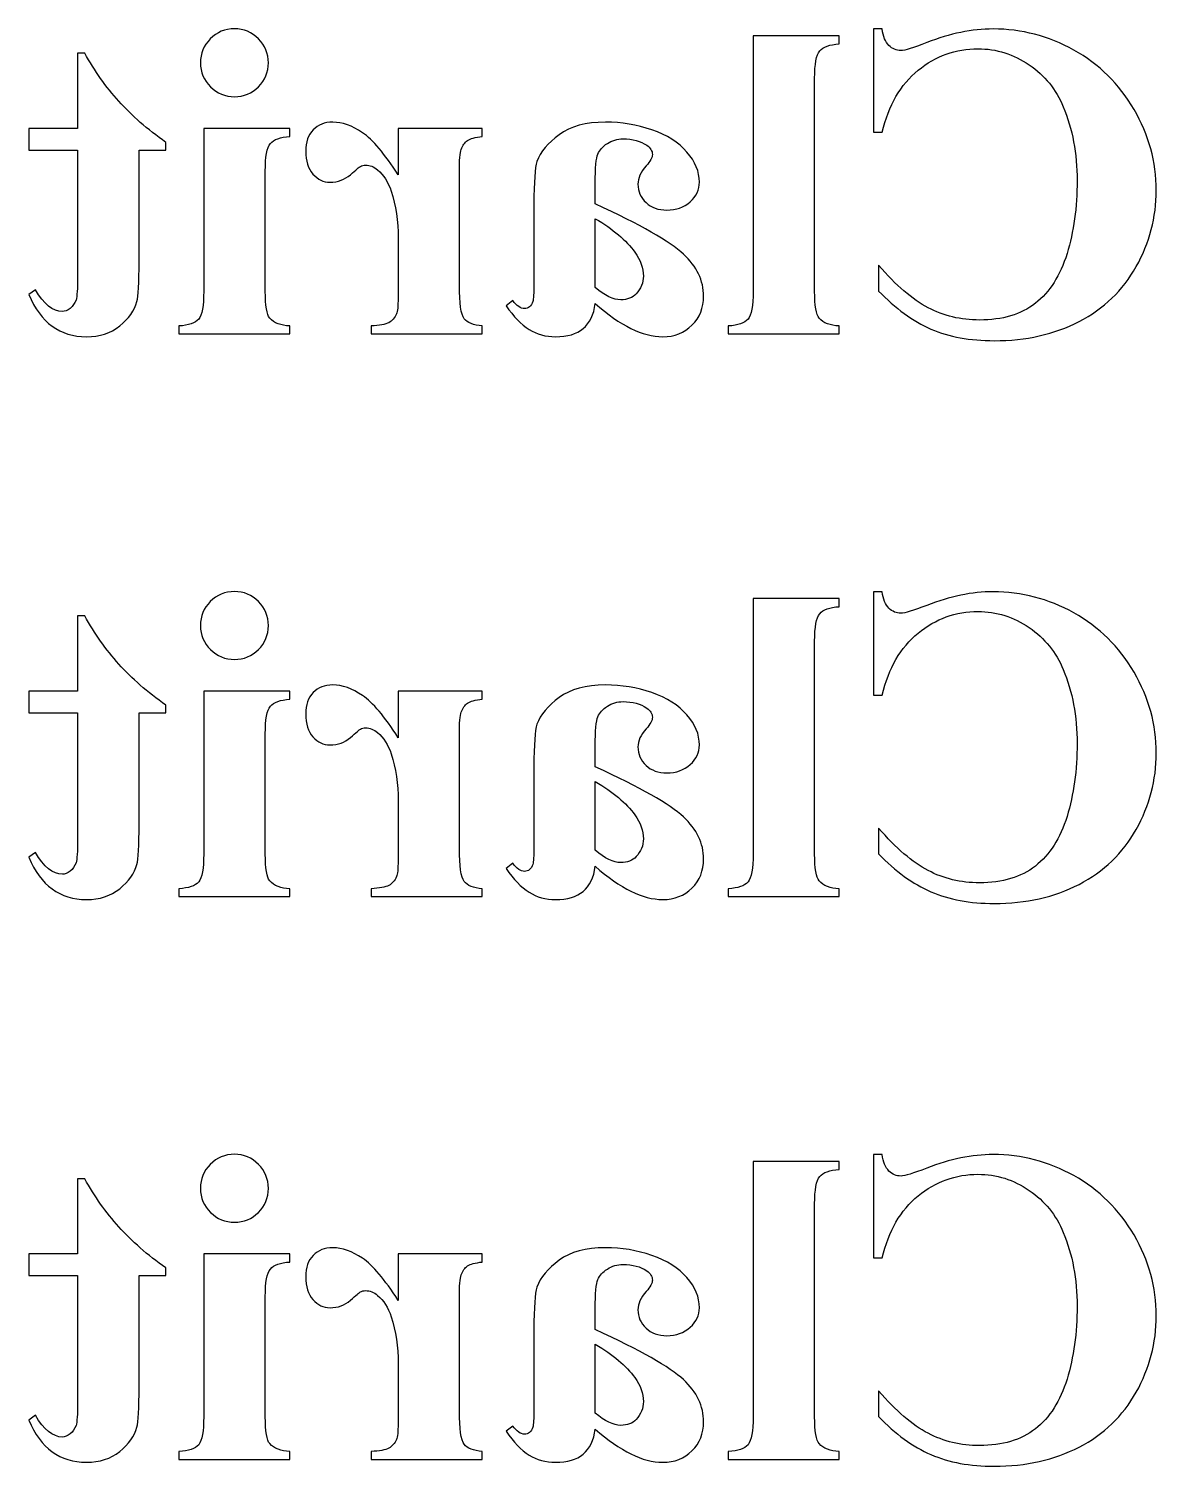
# Model space of a CAD drawing. Extents: x -0.4 to 83.8, y -41.6 to -6.3.
# Drawn here: x 62.61 to 83.81, y -33.3 to -6.26 of the extents above; entities that cross this region are included whole.
import ezdxf

# ---------------------------------------------------------------- set-up
doc = ezdxf.new("R2010")
doc.units = 0
doc.layers.add('Layer_1', color=7, linetype='CONTINUOUS')

msp = doc.modelspace()

# ---------------------------------------------------------------- linework, layer by layer
at = {"layer": 'Layer_1', "color": 4}
for p, q in [((66.476658, -6.264076), (66.476658, -6.264076)), ((76.229034, -6.396366), (76.229034, -11.200206)), ((77.849609, -6.396366), (76.229034, -6.396366)), ((77.849609, -6.549326), (77.849609, -6.396366)), ((78.655759, -6.268196), (78.494529, -6.268206)), ((78.494529, -6.268206), (78.494529, -8.211246)), ((63.661323, -6.722936), (63.524901, -6.722966)), ((63.524901, -6.722966), (63.524901, -8.136826)), ((77.386593, -11.200206), (77.386593, -7.198386)), ((63.524901, -8.136826), (62.607127, -8.136826)), ((62.607127, -8.136826), (62.607127, -8.546106)), ((65.897882, -8.136826), (65.897882, -11.200206)), ((67.518457, -8.136826), (65.897882, -8.136826)), ((67.518457, -8.289796), (67.518457, -8.136826)), ((69.556574, -8.136826), (69.556574, -9.013266)), ((71.135841, -8.136886), (69.556574, -8.136826)), ((71.135841, -8.289856), (71.135841, -8.136886)), ((78.494529, -8.211246), (78.655759, -8.211246)), ((62.607127, -8.546106), (63.524901, -8.546106)), ((63.524901, -8.546106), (63.524901, -10.931486)), ((64.68245, -10.633806), (64.68245, -8.546076)), ((64.68245, -8.546076), (65.186812, -8.546076)), ((65.186812, -8.546076), (65.186812, -8.401386)), ((67.055441, -11.200206), (67.055441, -8.942986)), ((70.705896, -11.092776), (70.705896, -8.955436)), ((73.26074, -9.558966), (73.26074, -9.170356)), ((72.107321, -9.558986), (72.107321, -11.059666)), ((73.26074, -11.129926), (73.26074, -9.835946)), ((69.556579, -10.203946), (69.556579, -11.092786)), ((78.589614, -10.712386), (78.589614, -11.196076)), ((62.73115, -11.171286), (62.607126, -11.262186)), ((69.556579, -11.092786), (69.552479, -11.324296)), ((73.26074, -11.129926), (73.26074, -11.129926)), ((71.710453, -11.373876), (71.58643, -11.473076)), ((73.260746, -11.431736), (73.26074, -11.431716)), ((65.430731, -11.853396), (65.430731, -12.002226)), ((67.518459, -12.002226), (67.518459, -11.853396)), ((69.048116, -11.853446), (69.048116, -12.002276)), ((71.135844, -12.002276), (71.135844, -11.853446)), ((75.761883, -11.853396), (75.761883, -12.002226)), ((77.849611, -12.002226), (77.849611, -11.853396)), ((65.430731, -12.002226), (67.518459, -12.002226)), ((69.048116, -12.002276), (71.135844, -12.002276)), ((75.761883, -12.002226), (77.849611, -12.002226)), ((66.476658, -16.847406), (66.476658, -16.847406)), ((76.229034, -16.979696), (76.229034, -21.783546)), ((77.849609, -16.979696), (76.229034, -16.979696)), ((77.849609, -17.132666), (77.849609, -16.979696)), ((78.655759, -16.851526), (78.494529, -16.851546)), ((78.494529, -16.851546), (78.494529, -18.794576)), ((63.524901, -17.306296), (63.524901, -18.720166)), ((63.661323, -17.306376), (63.524901, -17.306296)), ((77.386593, -21.783546), (77.386593, -17.781716)), ((63.524901, -18.720166), (62.607127, -18.720166)), ((62.607127, -18.720166), (62.607127, -19.129436)), ((65.897882, -18.720166), (65.897882, -21.783546)), ((67.518457, -18.720166), (65.897882, -18.720166)), ((67.518457, -18.873126), (67.518457, -18.720166)), ((71.135841, -18.720116), (69.556574, -18.720166)), ((69.556574, -18.720166), (69.556574, -19.596596)), ((71.135841, -18.873076), (71.135841, -18.720116)), ((78.494529, -18.794576), (78.655759, -18.794576)), ((62.607127, -19.129436), (63.524901, -19.129436)), ((63.524901, -19.129436), (63.524901, -21.514826)), ((64.68245, -21.217246), (64.68245, -19.129516)), ((64.68245, -19.129516), (65.186812, -19.129516)), ((65.186812, -19.129516), (65.186812, -18.984826)), ((67.055441, -21.783546), (67.055441, -19.526316)), ((70.705896, -21.675996), (70.705896, -19.538656)), ((73.26074, -20.142296), (73.26074, -19.753686)), ((72.107321, -20.142316), (72.107321, -21.643006)), ((73.26074, -21.713266), (73.26074, -20.419286)), ((69.556579, -20.787176), (69.556579, -21.676016)), ((78.589614, -21.295716), (78.589614, -21.779406)), ((62.73115, -21.754636), (62.607126, -21.845636)), ((69.556579, -21.676016), (69.552479, -21.907526)), ((73.26074, -21.713266), (73.26074, -21.713266)), ((71.710453, -21.957206), (71.58643, -22.056406)), ((73.260746, -22.015066), (73.26074, -22.015056)), ((65.430731, -22.436736), (65.430731, -22.585556)), ((67.518459, -22.585556), (67.518459, -22.436736)), ((69.048116, -22.436676), (69.048116, -22.585496)), ((71.135844, -22.585496), (71.135844, -22.436676)), ((75.761883, -22.436736), (75.761883, -22.585556)), ((77.849611, -22.585556), (77.849611, -22.436736)), ((65.430731, -22.585556), (67.518459, -22.585556)), ((69.048116, -22.585496), (71.135844, -22.585496)), ((75.761883, -22.585556), (77.849611, -22.585556)), ((66.476658, -27.430746), (66.476658, -27.430746)), ((76.229034, -27.563036), (76.229034, -32.366876)), ((77.849605, -27.563036), (76.229034, -27.563036)), ((77.849605, -27.715996), (77.849605, -27.563036)), ((78.655759, -27.434856), (78.494529, -27.434876)), ((78.494529, -27.434876), (78.494529, -29.377906)), ((63.661323, -27.889596), (63.524901, -27.889626)), ((63.524901, -27.889626), (63.524901, -29.303496)), ((77.386589, -32.366876), (77.386589, -28.365056)), ((63.524901, -29.303496), (62.607127, -29.303496)), ((62.607127, -29.303496), (62.607127, -29.712776)), ((65.897882, -29.303496), (65.897882, -32.366876)), ((67.518453, -29.303496), (65.897882, -29.303496)), ((67.518453, -29.456456), (67.518453, -29.303496)), ((69.556574, -29.303496), (69.556574, -30.179926)), ((71.135803, -29.303516), (69.556574, -29.303496)), ((71.135803, -29.456476), (71.135803, -29.303516)), ((78.494529, -29.377906), (78.655759, -29.377906)), ((62.607127, -29.712776), (63.524901, -29.712776)), ((63.524901, -29.712776), (63.524901, -32.098156)), ((64.68245, -31.800466), (64.68245, -29.712746)), ((64.68245, -29.712746), (65.186812, -29.712746)), ((65.186812, -29.712746), (65.186812, -29.568046)), ((67.055437, -32.366876), (67.055437, -30.109646)), ((70.705858, -32.259386), (70.705858, -30.122046)), ((73.26074, -30.725626), (73.26074, -30.337026)), ((72.107321, -30.725636), (72.107321, -32.226326)), ((73.26074, -32.296596), (73.26074, -31.002616)), ((69.556579, -31.370506), (69.556579, -32.259336)), ((78.589614, -31.879046), (78.589614, -32.362736)), ((62.73115, -32.337956), (62.607126, -32.428856)), ((69.556579, -32.259336), (69.552479, -32.490846)), ((73.26074, -32.296596), (73.26074, -32.296596)), ((71.710453, -32.540526), (71.58643, -32.639726)), ((73.260746, -32.598386), (73.26074, -32.598386)), ((65.430731, -33.020066), (65.430731, -33.168896)), ((65.430731, -33.168896), (67.518455, -33.168896)), ((67.518455, -33.168896), (67.518455, -33.020066)), ((69.048116, -33.020006), (69.048116, -33.168836)), ((69.048116, -33.168836), (71.135806, -33.168836)), ((71.135806, -33.168836), (71.135806, -33.020066)), ((75.761883, -33.020066), (75.761883, -33.168896)), ((75.761883, -33.168896), (77.849607, -33.168896)), ((77.849607, -33.168896), (77.849607, -33.020066))]:
    msp.add_line(p, q, dxfattribs=at)
for points in [[(66.021906, -6.454246), (65.897882, -6.578266), (65.83587, -6.728473), (65.83587, -6.904866)], [(66.476658, -6.264076), (66.297513, -6.264076), (66.145929, -6.327466), (66.021906, -6.454246)], [(66.927277, -6.454246), (66.803254, -6.327466), (66.653047, -6.264076), (66.476658, -6.264076)], [(67.113312, -6.904866), (67.113312, -6.728473), (67.0513, -6.578266), (66.927277, -6.454246)], [(78.783917, -6.578256), (78.71777, -6.512123), (78.675051, -6.408769), (78.655759, -6.268196)], [(80.743487, -6.268206), (80.349368, -6.268206), (79.933201, -6.353646), (79.494985, -6.524526)], [(82.260707, -6.665086), (81.783906, -6.400499), (81.278166, -6.268206), (80.743487, -6.268206)], [(64.302111, -7.628306), (64.05682, -7.358206), (63.843224, -7.056416), (63.661323, -6.722936)], [(77.386593, -7.198386), (77.386593, -6.928293), (77.418286, -6.756039), (77.481673, -6.681626)], [(77.481673, -6.681626), (77.54506, -6.604453), (77.667705, -6.560353), (77.849609, -6.549326)], [(79.011293, -6.673356), (78.923099, -6.673356), (78.847307, -6.641656), (78.783917, -6.578256)], [(79.494985, -6.524526), (79.241426, -6.623746), (79.080195, -6.673356), (79.011293, -6.673356)], [(79.333754, -7.045426), (79.664483, -6.775326), (80.03931, -6.640276), (80.458233, -6.640276)], [(80.458233, -6.640276), (80.808255, -6.640276), (81.129338, -6.740873), (81.421482, -6.942066)], [(83.393454, -7.781296), (83.112335, -7.301736), (82.734752, -6.929666), (82.260707, -6.665086)], [(65.83587, -6.904866), (65.83587, -7.081253), (65.89926, -7.231459), (66.02604, -7.355486)], [(66.927277, -7.355486), (67.0513, -7.231459), (67.113312, -7.081253), (67.113312, -6.904866)], [(81.421482, -6.942066), (81.713626, -7.143259), (81.927222, -7.406466), (82.06227, -7.731686)], [(78.655759, -8.211246), (78.777026, -7.704126), (79.003025, -7.315519), (79.333754, -7.045426)], [(66.02604, -7.355486), (66.150063, -7.479506), (66.300269, -7.541516), (66.476658, -7.541516)], [(66.476658, -7.541516), (66.653047, -7.541516), (66.803254, -7.479506), (66.927277, -7.355486)], [(65.186812, -8.401386), (64.839546, -8.156093), (64.544646, -7.898399), (64.302111, -7.628306)], [(82.06227, -7.731686), (82.235903, -8.147853), (82.322719, -8.610873), (82.322719, -9.120746)], [(83.811, -9.302646), (83.811, -8.767973), (83.671818, -8.260856), (83.393454, -7.781296)], [(68.324608, -8.021076), (68.170268, -8.021076), (68.047623, -8.069306), (67.956672, -8.165766)], [(68.882713, -8.219516), (68.689788, -8.087223), (68.503753, -8.021076), (68.324608, -8.021076)], [(73.45091, -8.021096), (73.084352, -8.021096), (72.794964, -8.099643), (72.582746, -8.256736)], [(74.327343, -8.165786), (74.046223, -8.069326), (73.754079, -8.021096), (73.45091, -8.021096)], [(67.150521, -8.422086), (67.213908, -8.344913), (67.336553, -8.300816), (67.518457, -8.289796)], [(67.956672, -8.165766), (67.862965, -8.259473), (67.816112, -8.393143), (67.816112, -8.566776)], [(69.556574, -9.013266), (69.300259, -8.613633), (69.075638, -8.349049), (68.882713, -8.219516)], [(70.738966, -8.533756), (70.766526, -8.456583), (70.806489, -8.400083), (70.858855, -8.364256)], [(70.858855, -8.364256), (70.911222, -8.328456), (71.00355, -8.303656), (71.135841, -8.289856)], [(72.582746, -8.256736), (72.367772, -8.411076), (72.22859, -8.579196), (72.165201, -8.761096)], [(73.488117, -8.422086), (73.576312, -8.364219), (73.675531, -8.335286), (73.785774, -8.335286)], [(73.785774, -8.335286), (73.964919, -8.335286), (74.112369, -8.375249), (74.228124, -8.455176)], [(74.984667, -8.583336), (74.82757, -8.401436), (74.608462, -8.262253), (74.327343, -8.165786)], [(67.055441, -8.942986), (67.055441, -8.670133), (67.087134, -8.496499), (67.150521, -8.422086)], [(67.816112, -8.566776), (67.816112, -8.751436), (67.861587, -8.894753), (67.952538, -8.996726)], [(70.705896, -8.955436), (70.705896, -8.734949), (70.716919, -8.594389), (70.738966, -8.533756)], [(73.26074, -9.170356), (73.26074, -8.878216), (73.277277, -8.694936), (73.31035, -8.620516)], [(73.31035, -8.620516), (73.34067, -8.543349), (73.399926, -8.477206), (73.488117, -8.422086)], [(74.335611, -8.628806), (74.335611, -8.686673), (74.297026, -8.758333), (74.219856, -8.843786)], [(74.228124, -8.455176), (74.299782, -8.504776), (74.335611, -8.562653), (74.335611, -8.628806)], [(75.220311, -9.149706), (75.220311, -8.951273), (75.141763, -8.762483), (74.984667, -8.583336)], [(68.655337, -9.009126), (68.762824, -8.915419), (68.826214, -8.863056), (68.845506, -8.852036)], [(68.845506, -8.852036), (68.873066, -8.835503), (68.904763, -8.827236), (68.940596, -8.827236)], [(68.940596, -8.827236), (69.020522, -8.827236), (69.096314, -8.857569), (69.167972, -8.918236)], [(69.167972, -8.918236), (69.280971, -9.011943), (69.36641, -9.145613), (69.424287, -9.319246)], [(72.165201, -8.761096), (72.126614, -8.876856), (72.107321, -9.142819), (72.107321, -9.558986)], [(74.219856, -8.843786), (74.115125, -8.962293), (74.062759, -9.076669), (74.062759, -9.186916)], [(67.952538, -8.996726), (68.040732, -9.098699), (68.148219, -9.149686), (68.274999, -9.149686)], [(68.274999, -9.149686), (68.421071, -9.149686), (68.54785, -9.102833), (68.655337, -9.009126)], [(74.062759, -9.186916), (74.062759, -9.321963), (74.113747, -9.437716), (74.215722, -9.534176)], [(75.046679, -9.517646), (75.162434, -9.412913), (75.220311, -9.290266), (75.220311, -9.149706)], [(82.322719, -9.120746), (82.322719, -9.622353), (82.259329, -10.079863), (82.13255, -10.493276)], [(69.424287, -9.319246), (69.512482, -9.586586), (69.556579, -9.881486), (69.556579, -10.203946)], [(83.434796, -10.737186), (83.685599, -10.287946), (83.811, -9.809766), (83.811, -9.302646)], [(74.91852, -10.501546), (74.664961, -10.264519), (74.112367, -9.950326), (73.26074, -9.558966)], [(74.215722, -9.534176), (74.314941, -9.627883), (74.445854, -9.674736), (74.608462, -9.674736)], [(74.608462, -9.674736), (74.782095, -9.674736), (74.928168, -9.622373), (75.046679, -9.517646)], [(73.26074, -9.835946), (73.594225, -10.031633), (73.842272, -10.241096), (74.004881, -10.464336)], [(74.004881, -10.464336), (74.112368, -10.613163), (74.166111, -10.763369), (74.166111, -10.914956)], [(75.298858, -11.295296), (75.298858, -11.000396), (75.172079, -10.735813), (74.91852, -10.501546)], [(82.13255, -10.493276), (82.00577, -10.903929), (81.807332, -11.215366), (81.537237, -11.427586)], [(64.64111, -11.394486), (64.66867, -11.300779), (64.68245, -11.047219), (64.68245, -10.633806)], [(79.519789, -11.510266), (79.224889, -11.355926), (78.914831, -11.089966), (78.589614, -10.712386)], [(82.359926, -11.770716), (82.822947, -11.530936), (83.181237, -11.186426), (83.434796, -10.737186)], [(63.524901, -10.931486), (63.524901, -11.154733), (63.515254, -11.299429), (63.495961, -11.365576)], [(72.107321, -11.059666), (72.107321, -11.236059), (72.100431, -11.347683), (72.086651, -11.394536)], [(74.166111, -10.914956), (74.166111, -11.041736), (74.120636, -11.153356), (74.029685, -11.249816)], [(62.607126, -11.262186), (62.830368, -11.791353), (63.192792, -12.055936), (63.694398, -12.055936)], [(63.239646, -11.580566), (63.060501, -11.580566), (62.891002, -11.444139), (62.73115, -11.171286)], [(65.897882, -11.200206), (65.897882, -11.473059), (65.866189, -11.648069), (65.802802, -11.725236)], [(67.138121, -11.704566), (67.083001, -11.641166), (67.055441, -11.473046), (67.055441, -11.200206)], [(69.552479, -11.324296), (69.552479, -11.481389), (69.542832, -11.581986), (69.523539, -11.626086)], [(70.796846, -11.717026), (70.736213, -11.637099), (70.705896, -11.429016), (70.705896, -11.092776)], [(73.740297, -11.361436), (73.602494, -11.361436), (73.442641, -11.284266), (73.26074, -11.129926)], [(74.029685, -11.249816), (73.960784, -11.324229), (73.864321, -11.361436), (73.740297, -11.361436)], [(75.07975, -11.840996), (75.225822, -11.694923), (75.298858, -11.513023), (75.298858, -11.295296)], [(76.229034, -11.200206), (76.229034, -11.473059), (76.197341, -11.648069), (76.133954, -11.725236)], [(77.469273, -11.704566), (77.414153, -11.641166), (77.386593, -11.473046), (77.386593, -11.200206)], [(78.589614, -11.196076), (78.903807, -11.524049), (79.23178, -11.762449), (79.573533, -11.911276)], [(63.38434, -11.522666), (63.331973, -11.561266), (63.283742, -11.580566), (63.239646, -11.580566)], [(63.495961, -11.365576), (63.473914, -11.428976), (63.436707, -11.481339), (63.38434, -11.522666)], [(64.31865, -11.853366), (64.48677, -11.715566), (64.594257, -11.562606), (64.64111, -11.394486)], [(71.58643, -11.473076), (71.724234, -11.677029), (71.86755, -11.825859), (72.016378, -11.919566)], [(71.929561, -11.526836), (71.857903, -11.526836), (71.784867, -11.475849), (71.710453, -11.373876)], [(72.024641, -11.493736), (71.997081, -11.515803), (71.965388, -11.526836), (71.929561, -11.526836)], [(72.086651, -11.394536), (72.072871, -11.438603), (72.052201, -11.471669), (72.024641, -11.493736)], [(73.03337, -11.903026), (73.157393, -11.798299), (73.233185, -11.641203), (73.260746, -11.431736)], [(73.26074, -11.431716), (73.732029, -11.847883), (74.155087, -12.055966), (74.529913, -12.055966)], [(80.487172, -11.741776), (80.134394, -11.741776), (79.811933, -11.664606), (79.519789, -11.510266)], [(81.537237, -11.427586), (81.267142, -11.637046), (80.91712, -11.741776), (80.487172, -11.741776)], [(63.694398, -12.055936), (63.939689, -12.055936), (64.147773, -11.988413), (64.31865, -11.853366)], [(65.802802, -11.725236), (65.739415, -11.799656), (65.615392, -11.842376), (65.430731, -11.853396)], [(67.518459, -11.853396), (67.347582, -11.848063), (67.220803, -11.798453), (67.138121, -11.704566)], [(69.378845, -11.791446), (69.312698, -11.824513), (69.202455, -11.845179), (69.048116, -11.853446)], [(69.523539, -11.626086), (69.490466, -11.700499), (69.442234, -11.755619), (69.378845, -11.791446)], [(71.135844, -11.853446), (70.967723, -11.839646), (70.854724, -11.794173), (70.796846, -11.717026)], [(74.529913, -12.055966), (74.750399, -12.055966), (74.933678, -11.984309), (75.07975, -11.840996)], [(76.133954, -11.725236), (76.070567, -11.799656), (75.946544, -11.842376), (75.761883, -11.853396)], [(77.849611, -11.853396), (77.678734, -11.848063), (77.551955, -11.798453), (77.469273, -11.704566)], [(80.764158, -12.130386), (81.362227, -12.130386), (81.894149, -12.010496), (82.359926, -11.770716)], [(72.016378, -11.919566), (72.16245, -12.010513), (72.329193, -12.055986), (72.516606, -12.055986)], [(72.516606, -12.055986), (72.737092, -12.055986), (72.909347, -12.004999), (73.03337, -11.903026)], [(79.573533, -11.911276), (79.91253, -12.057349), (80.309405, -12.130386), (80.764158, -12.130386)], [(66.476658, -16.847406), (66.297513, -16.847406), (66.145929, -16.910796), (66.021906, -17.037576)], [(66.927277, -17.037576), (66.803254, -16.910796), (66.653047, -16.847406), (66.476658, -16.847406)], [(78.783917, -17.161586), (78.71777, -17.095453), (78.675051, -16.992099), (78.655759, -16.851526)], [(80.743487, -16.851546), (80.349368, -16.851546), (79.933201, -16.936983), (79.494985, -17.107856)], [(82.260707, -17.248416), (81.783906, -16.983836), (81.278166, -16.851546), (80.743487, -16.851546)], [(66.021906, -17.037576), (65.897882, -17.161603), (65.83587, -17.311809), (65.83587, -17.488196)], [(67.113312, -17.488196), (67.113312, -17.311809), (67.0513, -17.161603), (66.927277, -17.037576)], [(77.386593, -17.781716), (77.386593, -17.511623), (77.418286, -17.339369), (77.481673, -17.264956)], [(77.481673, -17.264956), (77.54506, -17.187783), (77.667705, -17.143686), (77.849609, -17.132666)], [(79.011293, -17.256686), (78.923099, -17.256686), (78.847307, -17.224986), (78.783917, -17.161586)], [(79.494985, -17.107856), (79.241426, -17.207076), (79.080195, -17.256686), (79.011293, -17.256686)], [(79.333754, -17.628756), (79.664483, -17.358663), (80.03931, -17.223616), (80.458233, -17.223616)], [(80.458233, -17.223616), (80.808255, -17.223616), (81.129338, -17.324213), (81.421482, -17.525406)], [(83.393454, -18.364626), (83.112335, -17.885073), (82.734752, -17.513003), (82.260707, -17.248416)], [(64.302111, -18.211746), (64.05682, -17.941653), (63.843224, -17.639863), (63.661323, -17.306376)], [(65.83587, -17.488196), (65.83587, -17.664583), (65.89926, -17.814789), (66.02604, -17.938816)], [(66.927277, -17.938816), (67.0513, -17.814789), (67.113312, -17.664583), (67.113312, -17.488196)], [(81.421482, -17.525406), (81.713626, -17.726599), (81.927222, -17.989803), (82.06227, -18.315016)], [(78.655759, -18.794576), (78.777026, -18.287456), (79.003025, -17.898849), (79.333754, -17.628756)], [(66.02604, -17.938816), (66.150063, -18.062836), (66.300269, -18.124846), (66.476658, -18.124846)], [(66.476658, -18.124846), (66.653047, -18.124846), (66.803254, -18.062836), (66.927277, -17.938816)], [(65.186812, -18.984826), (64.839546, -18.739533), (64.544646, -18.481839), (64.302111, -18.211746)], [(82.06227, -18.315016), (82.235903, -18.731183), (82.322719, -19.194206), (82.322719, -19.704086)], [(83.811, -19.885986), (83.811, -19.351306), (83.671818, -18.844186), (83.393454, -18.364626)], [(68.324608, -18.604406), (68.170268, -18.604406), (68.047623, -18.652639), (67.956672, -18.749106)], [(68.882713, -18.802846), (68.689788, -18.670553), (68.503753, -18.604406), (68.324608, -18.604406)], [(73.45091, -18.604426), (73.084352, -18.604426), (72.794964, -18.682976), (72.582746, -18.840076)], [(74.327343, -18.749126), (74.046223, -18.652659), (73.754079, -18.604426), (73.45091, -18.604426)], [(67.150521, -19.005416), (67.213908, -18.928249), (67.336553, -18.884153), (67.518457, -18.873126)], [(67.956672, -18.749106), (67.862965, -18.842813), (67.816112, -18.976479), (67.816112, -19.150106)], [(69.556574, -19.596596), (69.300259, -19.196963), (69.075638, -18.932379), (68.882713, -18.802846)], [(70.858855, -18.947476), (70.911222, -18.911676), (71.00355, -18.886876), (71.135841, -18.873076)], [(72.582746, -18.840076), (72.367772, -18.994416), (72.22859, -19.162536), (72.165201, -19.344436)], [(73.488117, -19.005416), (73.576312, -18.947549), (73.675531, -18.918616), (73.785774, -18.918616)], [(73.785774, -18.918616), (73.964919, -18.918616), (74.112369, -18.958579), (74.228124, -19.038506)], [(74.984667, -19.166666), (74.82757, -18.984766), (74.608462, -18.845586), (74.327343, -18.749126)], [(67.055441, -19.526316), (67.055441, -19.253463), (67.087134, -19.079829), (67.150521, -19.005416)], [(67.816112, -19.150106), (67.816112, -19.334766), (67.861587, -19.478083), (67.952538, -19.580056)], [(70.705896, -19.538656), (70.705896, -19.318169), (70.716919, -19.177609), (70.738966, -19.116976)], [(70.738966, -19.116976), (70.766526, -19.039809), (70.806489, -18.983309), (70.858855, -18.947476)], [(73.31035, -19.203856), (73.34067, -19.126683), (73.399926, -19.060536), (73.488117, -19.005416)], [(74.228124, -19.038506), (74.299782, -19.088106), (74.335611, -19.145986), (74.335611, -19.212146)], [(75.220311, -19.733036), (75.220311, -19.534603), (75.141763, -19.345813), (74.984667, -19.166666)], [(68.655337, -19.592456), (68.762824, -19.498749), (68.826214, -19.446386), (68.845506, -19.435366)], [(68.845506, -19.435366), (68.873066, -19.418833), (68.904763, -19.410566), (68.940596, -19.410566)], [(68.940596, -19.410566), (69.020522, -19.410566), (69.096314, -19.440866), (69.167972, -19.501466)], [(72.165201, -19.344436), (72.126614, -19.460189), (72.107321, -19.726149), (72.107321, -20.142316)], [(73.26074, -19.753686), (73.26074, -19.461546), (73.277277, -19.278269), (73.31035, -19.203856)], [(74.219856, -19.427116), (74.115125, -19.545629), (74.062759, -19.660006), (74.062759, -19.770246)], [(74.335611, -19.212146), (74.335611, -19.270013), (74.297026, -19.341669), (74.219856, -19.427116)], [(67.952538, -19.580056), (68.040732, -19.682029), (68.148219, -19.733016), (68.274999, -19.733016)], [(68.274999, -19.733016), (68.421071, -19.733016), (68.54785, -19.686163), (68.655337, -19.592456)], [(69.167972, -19.501466), (69.280971, -19.595173), (69.36641, -19.728843), (69.424287, -19.902476)], [(75.046679, -20.100976), (75.162434, -19.996243), (75.220311, -19.873596), (75.220311, -19.733036)], [(82.322719, -19.704086), (82.322719, -20.205686), (82.259329, -20.663193), (82.13255, -21.076606)], [(69.424287, -19.902476), (69.512482, -20.169816), (69.556579, -20.464716), (69.556579, -20.787176)], [(74.062759, -19.770246), (74.062759, -19.905293), (74.113747, -20.021049), (74.215722, -20.117516)], [(83.434796, -21.320516), (83.685599, -20.871276), (83.811, -20.393099), (83.811, -19.885986)], [(74.91852, -21.084876), (74.664961, -20.847856), (74.112367, -20.533663), (73.26074, -20.142296)], [(74.215722, -20.117516), (74.314941, -20.211223), (74.445854, -20.258076), (74.608462, -20.258076)], [(74.608462, -20.258076), (74.782095, -20.258076), (74.928168, -20.205709), (75.046679, -20.100976)], [(73.26074, -20.419286), (73.594225, -20.614966), (73.842272, -20.824426), (74.004881, -21.047666)], [(74.004881, -21.047666), (74.112368, -21.196493), (74.166111, -21.346699), (74.166111, -21.498286)], [(75.298858, -21.878626), (75.298858, -21.583726), (75.172079, -21.319143), (74.91852, -21.084876)], [(82.13255, -21.076606), (82.00577, -21.487259), (81.807332, -21.798696), (81.537237, -22.010916)], [(64.64111, -21.977926), (64.66867, -21.884219), (64.68245, -21.630659), (64.68245, -21.217246)], [(79.519789, -22.093596), (79.224889, -21.939256), (78.914831, -21.673296), (78.589614, -21.295716)], [(82.359926, -22.354046), (82.822947, -22.114266), (83.181237, -21.769756), (83.434796, -21.320516)], [(63.524901, -21.514826), (63.524901, -21.738066), (63.515254, -21.882759), (63.495961, -21.948906)], [(74.166111, -21.498286), (74.166111, -21.625066), (74.120636, -21.736686), (74.029685, -21.833146)], [(62.607126, -21.845636), (62.830368, -22.374803), (63.192792, -22.639386), (63.694398, -22.639386)], [(63.239646, -22.163906), (63.060501, -22.163906), (62.891002, -22.027483), (62.73115, -21.754636)], [(65.897882, -21.783546), (65.897882, -22.056393), (65.866189, -22.231403), (65.802802, -22.308576)], [(67.138121, -22.287906), (67.083001, -22.224506), (67.055441, -22.056386), (67.055441, -21.783546)], [(70.796846, -22.300246), (70.736213, -22.220319), (70.705896, -22.012236), (70.705896, -21.675996)], [(72.107321, -21.643006), (72.107321, -21.819393), (72.100431, -21.931013), (72.086651, -21.977866)], [(73.740297, -21.944776), (73.602494, -21.944776), (73.442641, -21.867606), (73.26074, -21.713266)], [(74.029685, -21.833146), (73.960784, -21.907566), (73.864321, -21.944776), (73.740297, -21.944776)], [(75.07975, -22.424326), (75.225822, -22.278253), (75.298858, -22.096353), (75.298858, -21.878626)], [(76.229034, -21.783546), (76.229034, -22.056393), (76.197341, -22.231403), (76.133954, -22.308576)], [(77.469273, -22.287906), (77.414153, -22.224506), (77.386593, -22.056386), (77.386593, -21.783546)], [(78.589614, -21.779406), (78.903807, -22.107379), (79.23178, -22.345779), (79.573533, -22.494606)], [(63.38434, -22.106006), (63.331973, -22.144606), (63.283742, -22.163906), (63.239646, -22.163906)], [(63.495961, -21.948906), (63.473914, -22.012306), (63.436707, -22.064673), (63.38434, -22.106006)], [(64.31865, -22.436816), (64.48677, -22.299009), (64.594257, -22.146046), (64.64111, -21.977926)], [(69.552479, -21.907526), (69.552479, -22.064619), (69.542832, -22.165216), (69.523539, -22.209316)], [(71.58643, -22.056406), (71.724234, -22.260353), (71.86755, -22.409179), (72.016378, -22.502886)], [(71.929561, -22.110166), (71.857903, -22.110166), (71.784867, -22.059179), (71.710453, -21.957206)], [(72.024641, -22.077066), (71.997081, -22.099133), (71.965388, -22.110166), (71.929561, -22.110166)], [(72.086651, -21.977866), (72.072871, -22.021933), (72.052201, -22.054999), (72.024641, -22.077066)], [(73.03337, -22.486346), (73.157393, -22.381619), (73.233185, -22.224526), (73.260746, -22.015066)], [(73.26074, -22.015056), (73.732029, -22.431223), (74.155087, -22.639306), (74.529913, -22.639306)], [(80.487172, -22.325106), (80.134394, -22.325106), (79.811933, -22.247936), (79.519789, -22.093596)], [(81.537237, -22.010916), (81.267142, -22.220376), (80.91712, -22.325106), (80.487172, -22.325106)], [(63.694398, -22.639386), (63.939689, -22.639386), (64.147773, -22.571863), (64.31865, -22.436816)], [(65.802802, -22.308576), (65.739415, -22.382989), (65.615392, -22.425709), (65.430731, -22.436736)], [(67.518459, -22.436736), (67.347582, -22.431403), (67.220803, -22.381793), (67.138121, -22.287906)], [(69.378845, -22.374676), (69.312698, -22.407743), (69.202455, -22.428409), (69.048116, -22.436676)], [(69.523539, -22.209316), (69.490466, -22.283729), (69.442234, -22.338849), (69.378845, -22.374676)], [(71.135844, -22.436676), (70.967723, -22.422876), (70.854724, -22.377399), (70.796846, -22.300246)], [(74.529913, -22.639306), (74.750399, -22.639306), (74.933678, -22.567646), (75.07975, -22.424326)], [(76.133954, -22.308576), (76.070567, -22.382989), (75.946544, -22.425709), (75.761883, -22.436736)], [(77.849611, -22.436736), (77.678734, -22.431403), (77.551955, -22.381793), (77.469273, -22.287906)], [(80.764158, -22.713716), (81.362227, -22.713716), (81.894149, -22.593826), (82.359926, -22.354046)], [(72.016378, -22.502886), (72.16245, -22.593839), (72.329193, -22.639316), (72.516606, -22.639316)], [(72.516606, -22.639316), (72.737092, -22.639316), (72.909347, -22.588326), (73.03337, -22.486346)], [(79.573533, -22.494606), (79.91253, -22.640679), (80.309405, -22.713716), (80.764158, -22.713716)], [(66.476658, -27.430746), (66.297513, -27.430746), (66.145929, -27.494133), (66.021906, -27.620906)], [(66.927277, -27.620906), (66.803254, -27.494133), (66.653047, -27.430746), (66.476658, -27.430746)], [(78.783917, -27.744916), (78.71777, -27.678783), (78.675051, -27.575429), (78.655759, -27.434856)], [(80.743487, -27.434876), (80.349368, -27.434876), (79.933201, -27.520313), (79.494985, -27.691186)], [(82.260707, -27.831746), (81.783906, -27.567166), (81.278166, -27.434876), (80.743487, -27.434876)], [(66.021906, -27.620906), (65.897882, -27.744933), (65.83587, -27.895139), (65.83587, -28.071526)], [(67.113312, -28.071526), (67.113312, -27.895139), (67.0513, -27.744933), (66.927277, -27.620906)], [(77.481669, -27.848286), (77.545056, -27.771119), (77.667701, -27.727023), (77.849605, -27.715996)], [(79.011293, -27.840016), (78.923099, -27.840016), (78.847307, -27.808316), (78.783917, -27.744916)], [(79.494985, -27.691186), (79.241426, -27.790406), (79.080195, -27.840016), (79.011293, -27.840016)], [(79.333754, -28.212086), (79.664483, -27.941993), (80.03931, -27.806946), (80.458233, -27.806946)], [(80.458233, -27.806946), (80.808255, -27.806946), (81.129338, -27.907543), (81.421482, -28.108736)], [(83.393454, -28.947966), (83.112335, -28.468406), (82.734752, -28.096333), (82.260707, -27.831746)], [(64.302111, -28.794966), (64.05682, -28.524873), (63.843224, -28.223083), (63.661323, -27.889596)], [(65.83587, -28.071526), (65.83587, -28.247919), (65.89926, -28.398126), (66.02604, -28.522146)], [(66.927277, -28.522146), (67.0513, -28.398126), (67.113312, -28.247919), (67.113312, -28.071526)], [(77.386589, -28.365056), (77.386589, -28.094956), (77.418282, -27.922699), (77.481669, -27.848286)], [(81.421482, -28.108736), (81.713626, -28.309929), (81.927222, -28.573136), (82.06227, -28.898356)], [(78.655759, -29.377906), (78.777026, -28.870793), (79.003025, -28.482186), (79.333754, -28.212086)], [(66.02604, -28.522146), (66.150063, -28.646173), (66.300269, -28.708186), (66.476658, -28.708186)], [(66.476658, -28.708186), (66.653047, -28.708186), (66.803254, -28.646173), (66.927277, -28.522146)], [(65.186812, -29.568046), (64.839546, -29.322759), (64.544646, -29.065066), (64.302111, -28.794966)], [(82.06227, -28.898356), (82.235903, -29.314523), (82.322719, -29.777543), (82.322719, -30.287416)], [(68.324608, -29.187736), (68.170268, -29.187736), (68.047623, -29.235969), (67.956672, -29.332436)], [(68.882713, -29.386176), (68.689788, -29.253883), (68.503753, -29.187736), (68.324608, -29.187736)], [(73.45091, -29.187746), (73.084352, -29.187746), (72.794964, -29.266296), (72.582746, -29.423396)], [(74.327343, -29.332446), (74.046223, -29.235979), (73.754079, -29.187746), (73.45091, -29.187746)], [(83.811, -30.469316), (83.811, -29.934636), (83.671818, -29.427519), (83.393454, -28.947966)], [(67.150517, -29.588746), (67.213904, -29.511579), (67.336549, -29.467483), (67.518453, -29.456456)], [(67.956672, -29.332436), (67.862965, -29.426143), (67.816112, -29.559813), (67.816112, -29.733446)], [(69.556574, -30.179926), (69.300259, -29.780293), (69.075638, -29.515709), (68.882713, -29.386176)], [(70.858817, -29.530876), (70.911184, -29.495009), (71.003512, -29.470209), (71.135803, -29.456476)], [(72.582746, -29.423396), (72.367772, -29.577736), (72.22859, -29.745856), (72.165201, -29.927756)], [(74.984667, -29.749986), (74.82757, -29.568086), (74.608462, -29.428906), (74.327343, -29.332446)], [(67.055437, -30.109646), (67.055437, -29.836793), (67.08713, -29.663159), (67.150517, -29.588746)], [(67.816112, -29.733446), (67.816112, -29.918099), (67.861587, -30.061413), (67.952538, -30.163386)], [(70.705858, -30.122046), (70.705858, -29.901559), (70.716881, -29.760999), (70.738928, -29.700366)], [(70.738928, -29.700366), (70.766488, -29.623199), (70.806451, -29.566703), (70.858817, -29.530876)], [(73.31035, -29.787186), (73.34067, -29.710019), (73.399926, -29.643873), (73.488117, -29.588746)], [(73.488117, -29.588746), (73.576312, -29.530879), (73.675531, -29.501946), (73.785774, -29.501946)], [(73.785774, -29.501946), (73.964919, -29.501946), (74.112369, -29.541909), (74.228124, -29.621836)], [(74.228124, -29.621836), (74.299782, -29.671436), (74.335611, -29.729313), (74.335611, -29.795466)], [(68.845506, -30.018696), (68.873066, -30.002163), (68.904763, -29.993896), (68.940596, -29.993896)], [(68.940596, -29.993896), (69.020522, -29.993896), (69.096314, -30.024196), (69.167972, -30.084796)], [(72.165201, -29.927756), (72.126614, -30.043509), (72.107321, -30.309469), (72.107321, -30.725636)], [(73.26074, -30.337026), (73.26074, -30.044879), (73.277277, -29.861599), (73.31035, -29.787186)], [(74.335611, -29.795466), (74.335611, -29.853333), (74.297026, -29.924989), (74.219856, -30.010436)], [(75.220311, -30.316366), (75.220311, -30.117926), (75.141763, -29.929133), (74.984667, -29.749986)], [(67.952538, -30.163386), (68.040732, -30.265366), (68.148219, -30.316356), (68.274999, -30.316356)], [(68.274999, -30.316356), (68.421071, -30.316356), (68.54785, -30.269503), (68.655337, -30.175796)], [(68.655337, -30.175796), (68.762824, -30.082089), (68.826214, -30.029723), (68.845506, -30.018696)], [(69.167972, -30.084796), (69.280971, -30.178503), (69.36641, -30.312173), (69.424287, -30.485806)], [(74.219856, -30.010436), (74.115125, -30.128949), (74.062759, -30.243326), (74.062759, -30.353566)], [(69.424287, -30.485806), (69.512482, -30.753139), (69.556579, -31.048039), (69.556579, -31.370506)], [(74.062759, -30.353566), (74.062759, -30.488619), (74.113747, -30.604376), (74.215722, -30.700836)], [(75.046679, -30.684296), (75.162434, -30.579569), (75.220311, -30.456926), (75.220311, -30.316366)], [(82.322719, -30.287416), (82.322719, -30.789023), (82.259329, -31.246529), (82.13255, -31.659936)], [(83.434796, -31.903856), (83.685599, -31.454616), (83.811, -30.976436), (83.811, -30.469316)], [(74.91852, -31.668206), (74.664961, -31.431186), (74.112367, -31.116993), (73.26074, -30.725626)], [(74.215722, -30.700836), (74.314941, -30.794543), (74.445854, -30.841396), (74.608462, -30.841396)], [(74.608462, -30.841396), (74.782095, -30.841396), (74.928168, -30.789029), (75.046679, -30.684296)], [(73.26074, -31.002616), (73.594225, -31.198296), (73.842272, -31.407759), (74.004881, -31.631006)], [(64.64111, -32.561146), (64.66867, -32.467439), (64.68245, -32.213879), (64.68245, -31.800466)], [(74.004881, -31.631006), (74.112368, -31.779833), (74.166111, -31.930036), (74.166111, -32.081616)], [(75.298858, -32.461956), (75.298858, -32.167056), (75.172079, -31.902473), (74.91852, -31.668206)], [(79.519789, -32.676936), (79.224889, -32.522596), (78.914831, -32.256633), (78.589614, -31.879046)], [(82.13255, -31.659936), (82.00577, -32.070596), (81.807332, -32.382033), (81.537237, -32.594246)], [(63.524901, -32.098156), (63.524901, -32.321396), (63.515254, -32.466089), (63.495961, -32.532236)], [(74.166111, -32.081616), (74.166111, -32.208396), (74.120636, -32.320019), (74.029685, -32.416486)], [(82.359926, -32.937386), (82.822947, -32.697606), (83.181237, -32.353096), (83.434796, -31.903856)], [(62.607126, -32.428856), (62.830368, -32.958023), (63.192792, -33.222606), (63.694398, -33.222606)], [(63.239646, -32.747236), (63.060501, -32.747236), (62.891002, -32.610809), (62.73115, -32.337956)], [(65.897882, -32.366876), (65.897882, -32.639729), (65.866189, -32.814739), (65.802802, -32.891906)], [(67.138117, -32.871236), (67.082997, -32.807836), (67.055437, -32.639716), (67.055437, -32.366876)], [(70.796808, -32.883636), (70.736175, -32.803709), (70.705858, -32.595626), (70.705858, -32.259386)], [(72.107321, -32.226326), (72.107321, -32.402713), (72.100431, -32.514333), (72.086651, -32.561186)], [(73.740297, -32.528106), (73.602494, -32.528106), (73.442641, -32.450936), (73.26074, -32.296596)], [(74.029685, -32.416486), (73.960784, -32.490899), (73.864321, -32.528106), (73.740297, -32.528106)], [(76.229034, -32.366876), (76.229034, -32.639729), (76.197341, -32.814739), (76.133954, -32.891906)], [(77.469269, -32.871236), (77.414149, -32.807836), (77.386589, -32.639716), (77.386589, -32.366876)], [(78.589614, -32.362736), (78.903807, -32.690709), (79.23178, -32.929113), (79.573533, -33.077946)], [(63.38434, -32.689336), (63.331973, -32.727936), (63.283742, -32.747236), (63.239646, -32.747236)], [(63.495961, -32.532236), (63.473914, -32.595636), (63.436707, -32.648003), (63.38434, -32.689336)], [(64.31865, -33.020036), (64.48677, -32.882229), (64.594257, -32.729266), (64.64111, -32.561146)], [(69.552479, -32.490846), (69.552479, -32.647946), (69.542832, -32.748543), (69.523539, -32.792636)], [(71.58643, -32.639726), (71.724234, -32.843673), (71.86755, -32.992499), (72.016378, -33.086206)], [(71.929561, -32.693486), (71.857903, -32.693486), (71.784867, -32.642499), (71.710453, -32.540526)], [(72.024641, -32.660386), (71.997081, -32.682453), (71.965388, -32.693486), (71.929561, -32.693486)], [(72.086651, -32.561186), (72.072871, -32.605253), (72.052201, -32.638319), (72.024641, -32.660386)], [(73.03337, -33.069676), (73.157393, -32.964943), (73.233185, -32.807846), (73.260746, -32.598386)], [(73.26074, -32.598386), (73.732029, -33.014553), (74.155087, -33.222636), (74.529913, -33.222636)], [(75.07975, -33.007666), (75.225822, -32.861593), (75.298858, -32.679689), (75.298858, -32.461956)], [(80.487172, -32.908446), (80.134394, -32.908446), (79.811933, -32.831276), (79.519789, -32.676936)], [(81.537237, -32.594246), (81.267142, -32.803713), (80.91712, -32.908446), (80.487172, -32.908446)], [(65.802802, -32.891906), (65.739415, -32.966319), (65.615392, -33.009039), (65.430731, -33.020066)], [(67.518455, -33.020066), (67.347578, -33.014733), (67.220799, -32.965123), (67.138117, -32.871236)], [(69.378845, -32.958006), (69.312698, -32.991073), (69.202455, -33.011739), (69.048116, -33.020006)], [(69.523539, -32.792636), (69.490466, -32.867049), (69.442234, -32.922173), (69.378845, -32.958006)], [(71.135806, -33.020066), (70.967685, -33.006266), (70.854686, -32.960789), (70.796808, -32.883636)], [(76.133954, -32.891906), (76.070567, -32.966319), (75.946544, -33.009039), (75.761883, -33.020066)], [(77.849607, -33.020066), (77.67873, -33.014733), (77.551951, -32.965123), (77.469269, -32.871236)], [(80.764158, -33.297046), (81.362227, -33.297046), (81.894149, -33.177159), (82.359926, -32.937386)], [(63.694398, -33.222606), (63.939689, -33.222606), (64.147773, -33.155083), (64.31865, -33.020036)], [(72.016378, -33.086206), (72.16245, -33.177159), (72.329193, -33.222636), (72.516606, -33.222636)], [(72.516606, -33.222636), (72.737092, -33.222636), (72.909347, -33.171649), (73.03337, -33.069676)], [(74.529913, -33.222636), (74.750399, -33.222636), (74.933678, -33.150979), (75.07975, -33.007666)], [(79.573533, -33.077946), (79.91253, -33.224013), (80.309405, -33.297046), (80.764158, -33.297046)]]:
    msp.add_open_spline(points, degree=3, dxfattribs=at)

doc.saveas('drawing.dxf')
